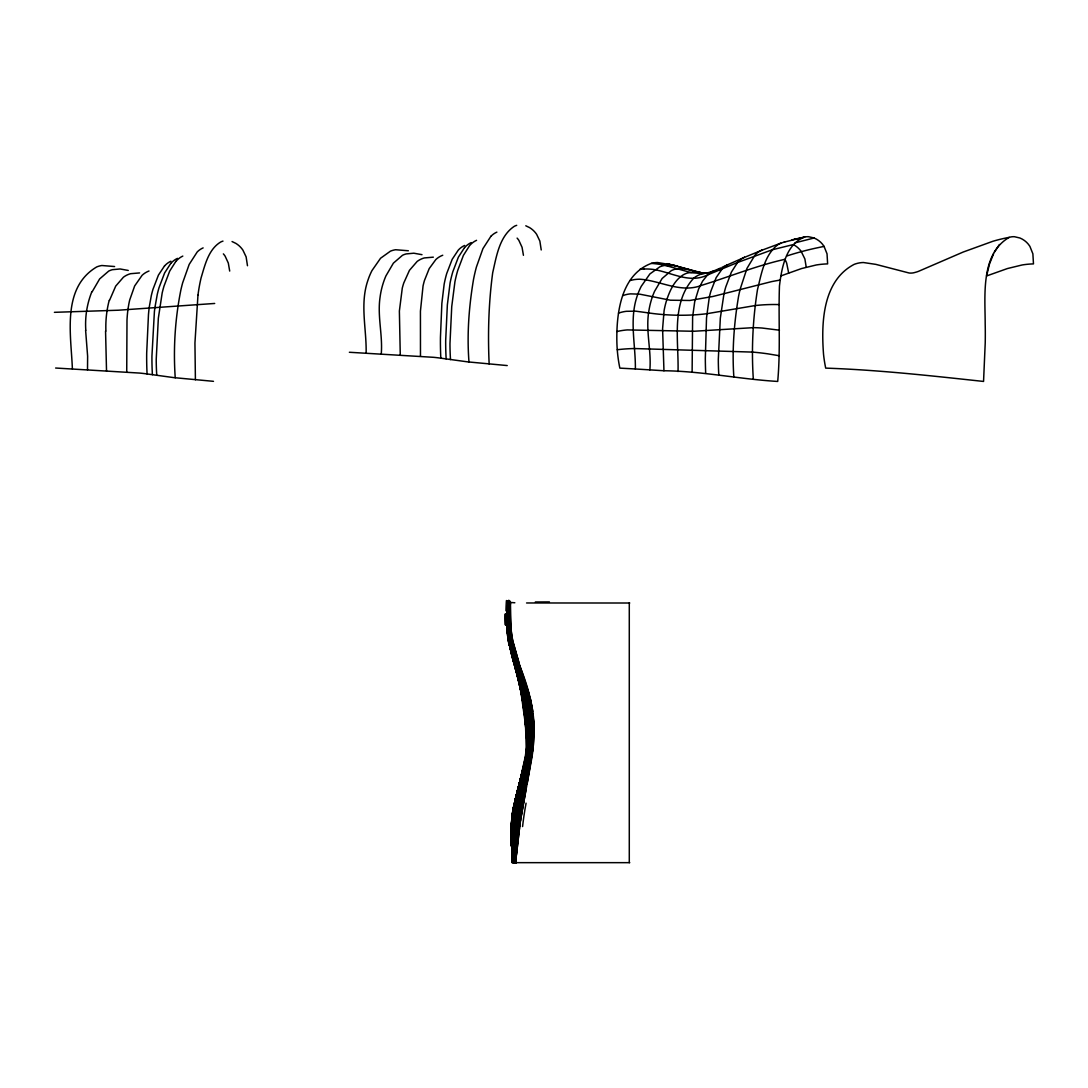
<?xml version="1.0" encoding="UTF-8"?>
<svg xmlns="http://www.w3.org/2000/svg" width="1088" height="1088" viewBox="0 0 1088 1088"><rect width="100%" height="100%" fill="white"/><g stroke="black" fill="none" stroke-linecap="round" stroke-linejoin="round"><path stroke-width="1.5" d="M629.286 862.662L629.286 603.01M507.892 602.208L507.416 630.632A131.335 131.104 81 0 0 508.858 641.906L509.211 643.878M509.429 602.97C506.682 594.456 507.851 620.174 507.511 620.5M508.11 632.509L508.11 600.902L507.226 614.339L507.715 630.686M509.374 601.922L509.388 600.658M515.807 861.302L515.794 862.662L513.903 848.749M515.93 837.366L515.794 862.662L513.318 840.194M509.538 645.633L507.049 622.934L507.96 601.134L507.457 630.714M507.198 617.372L507.756 632.794M515.807 859.942L517.398 823.63L523.478 788.868M509.062 603.391L509.184 602.235M507.171 617.535L507.647 605.037M512.122 843.594L512.026 862.662L629.748 862.662M514.447 849.714L515.889 862.662L517.276 824.527M509.198 630.918A161.881 161.677 84.5 0 1 508.762 610.327L509.157 600.508L508.613 614.054M509.442 612.857L509.646 600.998M663.952 370.75L635.378 368.982C635.664 344.012 628.714 318.145 637.922 293.937A65.239 65.239 0 0 1 641.254 286.307L649.89 273.945L659.845 266.832A22.97 22.97 0 0 1 665.054 265.377L674.587 265.622L700.536 272.544L693.804 271.986L687.439 273.02A20.672 20.672 0 0 0 682.679 275.196C674.274 280.772 669.909 290.51 666.781 299.744A82.96 82.96 0 0 0 664.088 310.746L662.592 328.794L663.952 370.75C702.168 371.13 739.636 379.195 777.702 381.439C780.626 349.656 778.314 317.778 779.457 285.981C781.633 268.219 785.767 244.242 804.671 237.021A14.511 14.511 0 0 1 808.629 236.722L814.055 238A21.134 21.134 0 0 1 824.051 246.378L827.03 253.817L827.628 263.894A85.095 85.095 0 0 0 816.286 264.969L801.57 268.546L780.722 275.971M514.434 832.796L516.011 862.662L514.678 852.23M515.481 837.393L516.025 862.662L514.42 840.031M507.511 617.236L508.286 601.936L508.178 603.949M72.379 368.954C71.169 335.022 61.309 287.994 96.696 266.941A22.658 22.658 0 0 1 101.878 265.513L114.594 266.533M366.126 353.178C366.67 328.889 359.679 303.933 367.948 280.214A65.933 65.933 0 0 1 371.96 270.599L380.555 258.25L390.442 251.165A22.658 22.658 0 0 1 395.624 249.737L408.34 250.77M508.259 608.668L508.45 602.358M508.722 603.31L508.749 602.358M508.014 614.244L508.518 603.677M510.34 603.894L510.993 628.51M672.942 265.078L657.506 262.521A27.39 27.39 0 0 0 651.318 263.391C621.18 274.625 616.461 312.61 616.842 340.666A158.318 158.318 0 0 0 617.263 349.751A143.398 143.398 0 0 0 619.847 368.125L635.378 368.982M508.327 607.417L508.572 600.535M519.547 827.75L515.549 862.662L516.61 838.494M508.79 602.779L508.858 600.467L508.762 602.031M516.147 857.494L515.549 862.662L515.277 828.05M510.381 602.439L510.326 613.863A149.464 149.301 88.6 0 0 512.992 642.437M510.462 604.248L510.53 602.466L508.014 601.718M507.906 608.573L508.286 600.726M516.161 847.117L515.535 862.662M507.103 614.502L507.226 611.442M508.463 602.058L508.531 600.562M509.674 602.344L510.204 631.258A125.338 125.338 0 0 0 511.714 641.893M516.27 844.655L517.888 823.507M87.502 369.906L87.625 356.198L85.598 330.235M381.249 354.13C382.854 335.158 377.25 316.268 380.052 297.323A79.914 79.914 0 0 1 385.9 275.944L393.38 263.16L402.438 255.326A20.114 20.114 0 0 1 406.11 253.926L413.834 253.205L421.994 254.674M516.365 847.185L515.93 862.662L515.834 858.622M649.862 369.879C651.522 350.159 645.402 330.494 648.883 310.842A79.9 79.9 0 0 1 652.338 296.929A75.262 75.262 0 0 1 654.554 291.339L662.116 278.501L671.282 270.667A20.21 20.21 0 0 1 674.968 269.266L681.374 268.518L689.819 269.797M516.229 849.619L516.95 838.617M516.528 844.737L517.126 836.25M512.829 824.35L512.992 822.011M508.014 606.193L508.164 604.112M508.599 603.459L508.708 602.113L508.259 609.09A162.52 162.275 84.4 0 0 508.518 631.421M517.738 834.088L515.454 862.662L514.053 853.781A148.118 147.968 -84.8 0 1 515.127 806.344M516.229 852.23L516.419 849.714M516.61 847.226L517.97 831.776M507.81 602.861L508.096 601.786M507.838 604.71L507.783 603.405M517.031 837.542L518.364 823.67M507.77 605.105L507.906 601.365M516.161 824.541L515.78 857.262L515.794 855.984M533.324 745.77C536.724 718.787 530.087 691.995 520.241 667.053M507.974 603.065L508.042 602.33M517.222 835.203L518.106 826.078M532.508 747.565L532.889 742.723A146.214 145.792 67.9 0 0 531.706 711.402M516.759 824.5L515.78 854.624M516.433 852.366L519.656 821.943M513.114 845.131L515.454 862.662L516.664 849.823M515.957 857.412L516.202 854.855M516.895 847.348L518.704 829.736M515.454 862.662L514.978 842.112M533.134 747.742L533.814 722.337L530.291 698.36M531.325 750.23L529.611 765.204M532.318 749.51L532.426 748.544M517.847 833.054L518.854 823.888M533.147 747.238L532.93 749.714M518.092 830.77L519.126 821.671M517.276 847.498L518.854 833.381M532.222 750.502L526.864 781.932M516.433 854.964L516.718 852.462M532.943 749.224L527.041 783.986M530.645 753.399L525.64 781.116M532.698 751.699L532.821 750.706M518.84 828.784L519.955 819.754M518.867 833.503L520.268 822.242M197.962 295.188L194.942 343.019L195.405 379.766M532.576 752.692L532.182 755.684M519.697 826.798L520.567 820.053M519.126 821.862L519.411 819.482M530.074 755.888L525.735 778.913M515.141 815.075L513.903 828.988L514.026 843.771M519.411 819.672L524.28 791.683M519.955 819.971L525.205 789.915M519.71 817.496L528.55 770.848M520.581 820.243L526.198 788.174M529.788 756.133L519.724 804.1M520.254 817.809L525.64 787.807M532.046 756.69L520.88 818.081M514.624 807.065L514.978 804.807M528.686 756.146L522.784 781.32M529.951 763.191L530.291 761.178M529.162 758.744L524.457 780.871M515.807 810.71L521.247 786.91M528.877 758.785L524.47 778.886M529.244 765.014L525.966 783.673M529.366 769.107L533.038 739.269L531.651 711.647M528.89 767.026L526.007 781.361M527.626 758.363L527.993 756.418A81.464 81.464 0 0 0 529.298 738.113M513.944 808.207A157.23 157.121 87.6 0 1 514.678 803.923L515.073 801.802M515.549 801.434L516.202 798.075M520.826 803.923L523.886 789.045M521.655 802.332L525.164 787.467M521.696 802.006L524.294 789.276M516.691 793.614L516.95 792.554L514.134 805.297A179.153 179.03 -88.3 0 0 511.809 844.873M520.322 803.774L523.002 790.976M519.792 803.706L523.532 786.651M515.318 806.371L518.337 793.478M516.718 805.814L518.106 799.381M519.126 804.114L523.559 784.502M513.522 808.017A147.193 147.125 86.4 0 1 514.338 803.692L517.344 791.03M514.542 803.162L518.446 787.073L516.27 796.43M514.434 803.134L514.23 804.195A159.174 159.066 -87 0 0 511.7 844.832M513.971 805.678L515.916 797.014M526.442 759.166L526.837 757.207A83.368 83.368 0 0 0 528.482 738.82M519.18 803.719L523.056 786.61M526.034 759.533L526.442 757.588A85.748 85.748 0 0 0 528.142 739.187M518.432 804.277L523.029 784.53M526.062 785.713L526.497 783.618M516.433 796.96L525.286 756.65A102.816 102.666 -84.3 0 0 526.211 747.823L525.545 725.315L519.751 683.182M517.698 804.467L528.999 756.092A88.237 88.237 0 0 0 529.978 737.8M518.5 803.814L522.498 786.651M525.572 788.188L530.93 756.69A147.397 147.152 -85.3 0 0 530.944 711.892M514.76 802.101L514.978 801.026M514.202 805.46L521.247 777.825M514.284 804.114L519.588 782.626M525.518 759.111L520.581 779.022M514.57 805.229L517.725 792.186M523.777 791.792L524.742 787.182M515.154 804.522L518.228 791.928M515.059 804.97L517.657 794.09M525.558 783.428L531.27 750.611A138.054 138.013 -88.3 0 0 531.529 747.714L531.842 742.002A137.265 136.843 -87.2 0 0 529.516 712.327M524.661 787.603L525.64 782.993M514.515 803.937L517.602 790.554M526.089 779.049C535.242 746.817 531.733 712.599 520.39 681.414M525.885 758.826L517.222 791.506M524.348 786.937L519.33 812.804L516.678 837.447A195.949 194.276 -82 0 1 520.241 804.345M525.191 783.197L525.735 780.654M526.782 762.321L527.218 760.335M524.266 787.358L525.273 782.748M514.746 801.965L516.011 796.62M525.273 780.98L530.155 755.235A118.606 118.551 -88.2 0 0 529.883 723.33L524.362 697.83M523.396 789.317L524.43 784.652M524.81 783.061L525.382 780.477M523.858 787.222L524.906 782.558M515.141 799.925L515.386 798.864M526.538 765.082L527.83 759.179A85.938 85.925 -83.6 0 0 529.679 739.065M526.089 765.326L527.816 757.452A83.028 83.028 -79 0 0 529.407 739.242M525.137 763.49L525.599 761.505M526.007 761.138L524.525 767.162M524.402 782.993L529.421 758.744A103.482 103.428 -85 0 0 530.019 729.79M524.266 765.898L526.034 758.023A89.202 89.202 0 0 0 527.775 739.622M518.35 798.306L518.609 797.246M515.63 797.803L515.889 796.742M523.954 782.952L529.543 756.092A100.463 100.45 88.3 0 0 530.101 732.387L526.143 710.41M523.45 785.046L524.076 782.394M525.817 766.36L526.32 764.334M518.867 796.171L519.126 795.097M516.147 795.668L516.419 794.607M518.432 795.342L515.998 806.072A150.239 150.008 -83.9 0 0 514.026 848.735M526.062 767.094L524.484 773.201M521.546 775.091L525.15 759.397A100.735 100.667 -82.5 0 0 527.014 741.118M523.559 782.422L524.09 780.314M522.893 785.142L529.285 756.078A93.296 93.296 0 0 0 530.114 735.978L526.51 714.041M519.398 794.036L519.67 792.962M524.933 766.85L527.231 756.881A81.872 81.872 0 0 0 528.782 738.521L525.504 715.047M524.647 765.49L522.104 774.017M518.718 794.267L518.99 793.193M519.942 791.901L520.227 790.84M519.438 783.224L525.205 759.07A100.599 100.545 -81.7 0 0 526.918 740.71L524.797 716.57M520.581 778.831L514.08 807.337A182.947 182.811 -89.2 0 0 512.176 825.71M516.555 795.355L516.827 794.294M522.444 784.625L517.766 803.978A180.934 180.322 -84.2 0 0 517.004 808.33M523.382 781.089L528.564 758.866A91.202 91.161 -88 0 0 530.033 736.984M525.3 768.4L523.614 774.615M519.275 792.132L519.547 791.058M520.499 789.766L522.213 783.414M517.113 793.22L518.799 786.27M518.622 792.418L521.587 781.796M521.533 785.849L521.818 784.774M517.235 791.438L525.626 758.513A94.044 94.03 -77.3 0 0 527.367 740.139L526.578 728.035M518.024 792.73L524.838 768.618M519.846 789.997L521.587 783.632M522.118 783.714L528.17 759.07A87.992 87.978 -86.5 0 0 529.897 738.874M517.412 790.799L526.252 758.554A86.999 86.999 -73.7 0 0 528.265 740.234M523.015 771.596L523.586 769.542M524.389 768.89L523.246 773.024M523.41 771.256L523.967 769.202M523.342 777.335L523.913 775.268M522.39 780.722L528.346 756.269A82.606 82.606 0 0 0 529.53 737.977M522.77 779.43L516.31 804.44A160.521 160.276 -86 0 0 515.481 808.792M518.106 790.826L520.377 781.728M518.609 790.582L527.435 757.67A82.797 82.797 -76.7 0 0 529.149 739.446M520.608 785.21L515.644 804.698A154.102 154.006 -90 0 0 514.828 809.064M521.846 775.73L522.444 773.65M522.43 778.818L523.029 776.71M522.648 775.118L522.825 773.323M521.22 783.061L527.612 756.622A81.246 81.246 0 0 0 529.054 738.29L527.19 723.126M521.002 778.668L522.199 774.534M519.411 784.149L520.023 782.027M518.894 786.842L526.646 758.268A84.85 84.837 0 0 0 528.605 739.976M520.989 779.62L521.614 777.512M522.036 777.213L514.665 804.78A140.828 140.692 -84.9 0 0 513.114 852.774L513.468 855.195M520.554 782.326L527.041 757.942A83.382 83.382 0 0 0 528.89 739.677M109.494 300.438L115.709 286.103L123.434 277.195A21.447 21.447 0 0 1 130.574 273.7L139.59 272.925M92.194 291.72L99.634 278.936L108.691 271.102A20.114 20.114 0 0 1 112.363 269.688L120.088 268.967L128.248 270.45M993.548 253.79L989.495 263.976L986.571 275.971L1007.434 268.546L1022.135 264.969A85.095 85.095 0 0 1 1033.478 263.894L1032.879 253.817L1029.901 246.378A21.134 21.134 0 0 0 1019.905 238L1014.478 236.722A14.511 14.511 0 0 0 1010.521 237.021L1009.229 237.361A160.997 160.997 0 0 0 992.99 241.237L963.234 252.022L918.585 271.306A50.347 50.347 0 0 1 916.599 272L913.77 272.775A15.232 15.232 0 0 1 909.119 273.006L875.826 264.37L863.355 262.521A27.39 27.39 0 0 0 854.189 264.357C822.528 280.881 821.141 322.946 823.534 354.294A142.256 142.256 0 0 0 825.697 368.125C878.574 369.906 931.015 375.782 983.552 381.439L985.225 342.951A445.454 445.454 0 0 0 985.184 323.789C985.157 295.392 980.438 254.021 1009.229 237.361M994.459 252.008L999.437 244.501M175.821 261.433L169.674 271.143L164.002 286.117A131.471 131.471 0 0 0 162.18 292.971L158.345 318.199L156.223 359.394A251.926 251.926 0 0 0 156.754 375.319M793.587 244.501L772.371 249.737L737.542 262.507L731.394 272.109L725.778 286.933A126.874 126.874 0 0 0 723.982 293.706L720.324 318.158L718.311 359.312A263.704 263.704 0 0 0 718.814 375.102M170.762 263.405L164.642 272.911L159.066 287.558A122.21 122.21 0 0 0 157.298 294.25L154.89 307.659A180.01 180.01 0 0 0 154.401 311.712L151.939 356.116A281.751 281.751 0 0 0 152.402 374.68M464.508 247.642L458.388 257.135L452.812 271.782A123.651 123.651 0 0 0 450.092 282.894L447.358 304.871L445.686 340.34A281.751 281.751 0 0 0 446.148 358.904M164.506 265.934L158.426 275.114L152.986 289.286A110.949 110.949 0 0 0 151.286 295.759L149.246 307.238A168.45 168.45 0 0 0 148.458 314.799L146.69 353.002A335.254 335.254 0 0 0 147.07 373.932M490.946 236.218L482.936 248.622L476.408 267.036A170.925 170.925 0 0 0 473.538 279.344C468.955 306.571 466.82 334.438 468.982 362.005M737.542 262.507L707.526 274.965L702.59 281.139L698.578 289.095L694.702 301.743L692.621 316.907L692.118 372.286M727.695 264.738L721.983 267.376M720.732 267.947L714.19 270.762A20.4 20.4 0 0 0 707.54 274.978M744.274 257.448L728.008 264.588A19.462 19.462 0 0 0 722.228 268.804L716.203 277.549L710.913 291.094A99.824 99.824 0 0 0 709.294 297.296L706.52 317.859L705.323 358.374A396.44 396.44 0 0 0 705.69 373.361M744.491 257.353L761.6 250.335M761.899 250.213L780.776 243.209M713.864 270.885L708.111 272.734A37.726 37.726 0 0 1 702.998 273.564L691.519 272.748L665.054 265.363A94.588 94.588 0 0 0 651.318 263.391M707.526 274.965C689.302 284.009 671.092 272.068 653.058 269.416A56.209 56.209 0 0 0 643.892 269.022M622.73 295.637L624.716 294.984A31.185 31.185 0 0 1 630.496 293.869L639.744 294.168L670.371 300.206L689.846 300.478L712.885 296.48L771.555 281.629A262.099 262.099 0 0 1 780.082 280.092M784.094 242.148L804.671 237.021M753.331 379.29C751.332 349.438 752.801 319.274 757.466 289.721C761.382 273.931 764.334 254.742 778.26 244.406A14.742 14.742 0 0 1 781.075 243.114L784.802 241.93M795.056 242.842L814.055 238M791.969 239.89L794.335 239.278M794.458 239.265L803.379 237.361M630.074 280.486L634.114 279.643A38.175 38.175 0 0 1 639.866 279.208C660.566 280.582 680.884 293.61 701.828 285.26C729.694 276.706 756.799 265.54 785.305 259.23M708.002 272.748L707.2 272.911A11.424 11.424 0 0 1 705.35 273.088L705.174 273.088A14.729 14.729 0 0 1 704.521 273.074L701.134 272.666A87.666 87.666 0 0 1 694.552 271.184L676.002 265.907M824.051 246.378L815.646 248.173A309.59 309.59 0 0 0 786.61 256.034M639.866 269.321L643.892 269.022M54.4 312.324L118.388 310.216L214.69 303.457M629.748 603.01L526.565 602.97M778.926 304.572L775.567 304.518A167.77 167.77 0 0 0 755.154 305.565L706.833 313.711A191.447 191.447 0 0 1 692.784 314.949A220.238 220.238 0 0 1 678.354 315.234A234.097 234.097 0 0 1 663.49 314.582A211.426 211.426 0 0 1 648.584 312.922L635.746 311.168L626.348 311.304A38.107 38.107 0 0 0 618.514 313.126M514.828 602.766L510.571 602.466M349.37 352.267L433.568 357.313A195.922 195.922 0 0 1 438.478 357.857L467.799 361.882L507.226 365.568M55.624 368.03L139.822 373.089A195.922 195.922 0 0 1 144.731 373.633L174.053 377.645L213.479 381.33M433.337 257.162L424.32 257.938A21.447 21.447 0 0 0 417.18 261.419L409.455 270.327L403.784 282.948A77.683 77.683 0 0 0 402.274 288.157L399.378 311.059L400.275 355.286M779.443 330.194L762.09 328.032A150.783 150.783 0 0 0 753.386 327.651L693.763 331.269L627.259 329.909A73.522 73.522 0 0 0 616.91 331.514M778.994 355.694L767.965 353.858A251.818 251.818 0 0 0 752.406 352.09L634.549 348.541A165.036 165.036 0 0 0 617.263 349.738M666.944 263.677L667.991 263.908M668.209 263.962L669.582 264.262M669.732 264.302L671.282 264.67M671.486 264.738L676.042 265.88M672.996 265.118L677.498 266.274M525.79 225.787L529.611 227.623A22.93 22.93 0 0 1 536.629 234.314L539.866 241.087L541.226 249.954M232.057 241.55L235.865 243.386A22.93 22.93 0 0 1 242.882 250.09L246.119 256.863L247.479 265.73M509.551 600.862L510.014 603.282M521.424 670.494L529.162 694.117M520.744 672.547L522.485 677.647M521.111 669.582L519.656 665.312M520.159 670.834L523.886 681.795M519.574 669.12L520.458 671.69M523.056 679.334L524.443 683.454M519.003 667.393L519.874 669.99M519.629 672.901L523.831 685.562M520.2 674.614L521.342 678.001M519.942 666.128L513.346 643.348M518.418 665.666L519.302 668.277M519.058 671.187L519.928 673.785M521.614 678.858L523.287 683.89M524.198 682.693L530.182 703.596A125.637 124.794 72.1 0 1 530.686 706.18L531.638 711.416M518.5 669.474L519.357 672.085M519.37 664.401L513.223 642.396M517.861 663.925L518.731 666.55M517.929 667.76L518.799 670.385M524.742 684.379L528.782 697.83M517.371 666.019L518.242 668.671M518.704 673.254L520.363 678.368M520.907 680.068L518.146 671.541M517.29 662.17L518.16 664.822M520.649 679.293L521.465 681.768M523.573 684.76C531.638 707.567 534.602 732.224 531.026 756.214A211.385 206.339 -83.3 0 1 530.346 761.192M516.814 664.292L517.684 666.958M517.589 669.827L518.459 672.506M521.193 680.979L522.811 686.011M517.045 668.1L517.902 670.806M521.737 682.652L522.281 684.338M517.602 663.082L511.836 641.866M524.117 686.433L527.598 698.224M516.256 662.551L517.126 665.23M517.358 669.093L515.943 664.646M522.539 685.154L523.342 687.684M516.814 667.379L510.163 642.804M519.561 678.735L517.942 673.594M517.045 661.341L512.122 642.981M516.582 663.503L511.306 644.327M523.07 686.841C529.366 705.976 533.188 726.186 531.638 746.409A137.034 135.918 -84.4 0 1 531.352 750.244M517.738 672.914L515.848 666.672L516.678 669.487M516.882 670.154L527.721 707.567M516.038 661.762L511.197 643.566A124.141 123.91 85.4 0 1 509.334 630.904M523.6 688.527L526.538 698.646M515.739 663.925L510.449 644.069A121.829 121.625 84.6 0 1 508.613 631.407M516.147 667.774L510 645.17M515.617 666.046L509.905 644.558M516.882 672.18L519.452 680.789M515.848 668.726L517.725 675.009M519.248 680.122L520.472 684.216M515.331 666.998L516.691 671.582M520.268 683.536L525.926 703.773M514.828 665.258L515.685 668.141M520.771 685.222L524.158 697.041M515.168 666.414L509.646 645.483M514.665 664.686L510.802 650.638M519.493 682.829L514.692 665.516M515.916 670.208L513.482 661.558M518.84 680.53L523.532 697.53M513.971 663.299L514.461 665.026M519.969 684.542L520.458 686.27M513.006 659.831L513.604 662.007M520.758 687.358L522.621 694.158M513.114 660.266L510.68 650.991M513.155 660.416L509.13 643.756M522.811 694.824L523.981 699.217M512.598 658.362L515.494 669.161M514.937 667.039L516.895 674.397M517.249 675.702L518.745 681.36M512.679 658.662L509.959 646.911M516.786 673.975L517.82 677.892M519.071 682.611L520.118 686.569M518.622 680.884L519.207 683.101M523.722 698.238L524.416 700.903M520.431 687.752L522.634 696.279M512.217 656.907L509.837 647.265M519.982 686.038L520.567 688.296M512.897 658.539L513.794 662.034M521.016 690.023L521.465 691.737M524.171 699.938L529.489 724.404M512.434 656.785L515.644 669.283M521.764 692.879L522.199 694.579M513.862 662.252L514.311 664.006M522.362 695.178L523.07 697.966M524.606 701.624L529.598 725.315A110.854 110.813 -87.5 0 1 529.829 756.133M522.798 696.891L523.505 699.652M511.986 655.017L512.489 656.962M523.233 698.591L523.926 701.338M523.668 700.291L525.994 709.716M515.576 669.011L516.079 671.038M513.822 660.443L513.386 658.689L514.066 661.368M524.348 703.025L524.77 704.698M512.04 655.18L510.68 649.577M516.011 670.752L516.528 672.792M512.502 655.153L512.067 653.358L512.951 656.921M516.882 674.247L517.398 676.314M516.446 672.506L516.963 674.546M524.974 705.541L525.586 708.057M517.738 677.729L522.322 697.394M517.317 675.988L517.82 678.069M514.257 662.184L515.114 665.693L514.923 664.904M519.438 684.665L520.812 690.282M518.595 681.21L519.534 685.059M526.347 705.446L526.755 707.132A207.971 207.672 69.1 0 1 528.251 713.864M514.502 663.136L514.719 664.02M522.063 695.463L524.606 705.962M520.703 689.846L522.362 696.687M524.742 706.52L525.205 708.465M523.314 700.59L525.014 707.635M525.341 709.036L525.599 710.124M525.137 708.193L525.409 709.294M525.749 708.737L529.788 729.817M515.345 666.686L515.943 669.202M525.545 709.866L525.803 710.954M515.562 667.57L517.167 674.451M525.735 710.709L525.994 711.783M524.742 707.962L525.137 709.607M525.939 711.538L526.565 714.258M524.661 707.594L523.967 704.63M525.246 710.097L525.518 711.266M524.552 707.132L525.327 710.437M526.13 712.368L526.823 717.006M516.188 670.222L516.392 671.106M524.266 705.908L523.586 702.943M525.64 711.77L525.898 712.898M525.436 710.926L525.708 712.082M511.156 651.549L509.565 644.994M515.032 663.109L515.236 664.006M511.224 649.645L511.646 651.508M516.596 671.99L517.602 676.41M523.287 701.678L523.872 704.222M525.83 712.599L526.089 713.728M511.21 649.699L511.632 651.535M523.396 702.114L521.818 693.029M524.946 709.866L525.327 711.511M526.021 713.429L529.924 737.8M517.956 677.96L519.194 683.468M517.562 676.206L518.405 679.946M522.226 697.014L523.097 700.822M524.661 708.601L524.022 705.718M525.694 713.157L524.198 706.547M520.758 690.472L521.546 693.94M525.79 713.592L529.883 736.998M525.613 712.762L525.885 713.973M510 647.782L510.408 649.672M526.755 715.074L530.006 735.134M523.831 704.874L524.103 706.085M525.98 714.422L527.054 719.386M523.654 704.045L523.913 705.242M524.851 710.138L525.096 711.266M525.463 712.926L525.749 714.231M525.028 710.954L525.572 713.415M521.982 693.994L523.722 704.398M524.729 709.607L523.954 705.99M524.919 710.437L524.13 706.819M525.64 713.755L525.926 715.061M523.546 703.555L518.922 679.524M525.817 714.585L528.115 726.131M516.814 671.133L524.321 709.634M526.102 715.877L528.836 729.354M517.004 672.03L517.194 672.914M522.811 700.142L522.267 697.558M525.803 715.251L524.103 707.01M525.286 712.79L525.463 713.606M523.79 705.16L524.77 710.722M525.694 714.721L529.23 738.113M524.824 710.573L525.001 711.416M510.394 645.796L510.802 647.809M510.299 647.809L509.483 643.81A132.94 132.722 84.4 0 1 507.566 628.279M526.959 718.882L529.747 738.874M517.942 676.478L518.677 680.027M521.546 694.103L522.09 696.701M523.614 704.317L524.606 709.893M525.98 716.067L526.973 720.95M524.77 710.328L524.43 708.669M509.932 647.55L509.429 645.347A122.862 122.699 84.5 0 1 507.62 632.658A166.26 165.675 87.1 0 1 507.974 604.846M521.37 693.233L520.649 689.738M524.566 710.056L522.974 701.148M519.044 681.809L519.398 683.577M525.218 712.98L525.545 714.612M524.892 711.334L529.693 737.868A84.85 84.85 0 0 1 529.829 741.377M524.729 710.505L524.933 711.566M525.871 716.244L527.286 722.582M527.122 720.759L529.53 739.065M525.15 713.17L525.776 716.448M523.627 704.684L520.785 688.473M518.024 674.805L518.473 677.171M524.838 711.525L525.518 715.809M524.117 707.377L520.649 688.894M523.654 705.364L519.996 683.74M524.878 711.729L524.688 710.695L524.81 711.919M524.525 709.866L524.715 710.886M519.03 680.095L519.683 683.658M526.089 718.08L527.245 724.608M526.823 721.14L529.026 739.446M524.402 709.213L521.016 688.568M524.77 711.674L524.96 712.762M524.919 712.504L525.259 714.435M525.409 715.265L528.401 738.82M509.157 641.852L509.51 643.892M525.667 716.625L528.741 739.677M513.862 857.657L514.787 862.662L512.271 845.471A137.904 137.904 0 0 1 514.461 805.202M523.464 703.841L521.832 693.858M523.913 706.67L524.661 711.09M513.971 862.662L511.727 845.757A147.71 147.71 0 0 1 513.794 805.637M524.511 710.246L523.777 705.826M525.096 714.299L525.246 715.129M524.878 712.994L524.402 710.138M524.824 712.64L528.074 739.187M524.729 712.164L523.505 704.018L524.144 709.362M525.518 716.774L528.102 740.234M509.279 639.662L509.633 641.757M523.355 703.161L523.518 704.126M524.81 713.565L525.082 715.238M523.246 702.413L521.234 688.69M524.498 711.593L524.77 713.279M525.164 715.809L526.864 727.586M524.674 712.722L525.218 716.067M513.849 855.114L515.141 862.662L512.91 847.851A140.257 140.08 -84.2 0 1 515.25 804.549M524.362 710.75L524.538 711.892M525.341 716.91L527.734 740.52M523.505 704.126L523.641 704.983M524.226 709.893L524.416 711.049M524.28 710.206L523.845 707.336M520.227 683.332L520.581 685.698L520.241 683.21M521.655 692.702L521.111 689.207L521.546 692.743M513.509 862.662L511.564 844.846L513.033 862.662L511.632 845.92L512.951 858.99A174.733 174.434 85.9 0 0 513.468 862.662M524.878 715.319L527.707 739.622M520.295 683.822L520.662 686.202M524.362 711.919L527.326 740.806M524.375 711.933L523.614 706.765M528.129 727.491L529.285 739.242M527.054 724.853L528.442 739.99M522.879 699.856L523.382 703.283M523.763 706.819L522.172 694.742M523.396 703.65L523.151 701.923M524.389 713.66L523.709 708.846M524.443 714.014L524.674 715.727M523.94 710.573L524.076 711.43M524.321 713.157L524.511 714.517M521.315 689.343L521.655 691.723M523.518 705.119L522.077 694.09L523.287 703.406M523.491 705.908L523.627 706.833M523.532 707.649L523.654 708.519M523.777 709.376L523.41 706.792M524.634 715.36L526.891 741.118M523.464 707.118L522.213 694.919M523.301 705.922L522.866 702.753M523.219 705.378L523.342 706.248M523.056 704.181L523.178 705.051M522.947 703.31L521.465 692.145M522.417 696.483L523.151 703.392M522.403 699.23L522.634 700.998M521.383 688.826L521.696 691.193M523.015 702.426L521.941 694.076M522.24 696.429L522.689 699.924M513.495 852.652L512.666 845.308M521.37 689.452L521.669 691.832M521.465 689.194L521.764 691.587M528.85 731.15L529.462 737.977M508.667 630.346L508.49 628.497M511.958 845.621L514.393 862.662L513.917 860.159A145.384 145.262 -85.5 0 1 514.434 803.91M508.626 632.142L508.123 624.961M523.437 255.299L522.063 247.316L518.881 240.394A21.175 21.175 0 0 0 517.113 238.109M229.704 271.075L228.317 263.078L225.134 256.17A21.175 21.175 0 0 0 223.366 253.885M788.691 273.102L786.678 263.174A24.616 24.616 0 0 0 785.114 259.746M514.338 848.477L514.447 849.837M175.236 377.781C173.196 348.514 175.1 318.838 180.853 290.061A168.055 168.055 0 0 1 182.662 282.798L189.19 264.398L197.2 251.981A18.088 18.088 0 0 1 203.13 247.901M733.87 377.223C731.938 350.295 734.087 323.122 738.534 296.534A166.178 166.178 0 0 1 740.112 289.34L746.939 268.45L754.963 255.15A18.999 18.999 0 0 1 761.872 250.131M514.352 848.613L514.162 846.015M806.222 267.172L804.889 258.971L801.108 251.274A22.562 22.562 0 0 0 793.465 244.637M514.257 847.389L514.08 844.805M489.151 363.99C487.764 333.567 488.634 302.886 492.701 272.694C496.441 256.482 499.351 236.218 514.311 226.304A14.253 14.253 0 0 1 516.718 225.338M508.79 624.607L509.334 631.72A122.482 122.482 0 0 0 511.224 644.341M507.362 625.75L507.511 628.279M514.012 843.594L514.094 844.968M420.471 356.347L420.43 311.195L423.042 286.008A79.723 79.723 0 0 1 424.442 280.527L429.202 268.614L435.853 259.529A20.522 20.522 0 0 1 442.748 255.245M126.725 372.123L126.997 320.035A142.732 142.732 0 0 1 128.003 308.978L128.819 304.137A84.143 84.143 0 0 1 129.717 299.948L134.654 285.954L142.106 275.305A20.522 20.522 0 0 1 149.002 271.007M678.028 371.552C678.83 340.694 670.752 303.375 693.586 278.297A22.522 22.522 0 0 1 706.234 273.061M511.782 845.947L512.53 862.662L512.38 860.227A329.324 329.215 87.4 0 1 511.768 843.69M507.484 617.168L507.525 620.051M510.014 603.051L510 602.344M509.864 602.385L509.66 603.446M106.529 371.049L105.563 331.051M170.802 263.446A19.57 19.57 0 0 1 177.466 258.373M164.533 265.962A19.353 19.353 0 0 1 170.898 261.229M105.903 331.038A106.257 106.257 0 0 1 109.194 300.37M85.802 330.222A87.407 87.407 0 0 1 91.895 291.611M197.975 295.188A165.335 165.335 0 0 1 201.117 277.766C204.979 265.064 208.406 249.492 220.578 242.08A14.253 14.253 0 0 1 222.972 241.114M175.875 261.474A19.761 19.761 0 0 1 182.811 256.088M490.987 236.246A18.088 18.088 0 0 1 496.876 232.138M464.549 247.67A19.57 19.57 0 0 1 471.213 242.597M450.5 359.557A251.926 251.926 0 0 1 449.97 343.631L451.738 306.558L454.934 281.724A133.348 133.348 0 0 1 457.749 270.354L463.406 255.381L469.567 245.657A19.761 19.761 0 0 1 476.558 240.326M440.817 358.156A335.254 335.254 0 0 1 440.45 337.226L441.864 303.416L444.149 284.267A112.091 112.091 0 0 1 446.719 273.51L452.173 259.338L458.238 250.172A19.353 19.353 0 0 1 464.644 245.466M737.582 262.548A19.638 19.638 0 0 1 744.45 257.285M716.978 269.906A22.957 22.957 0 0 1 720.827 269.402M515.739 815.157A153.734 151.776 -82.8 0 1 516.406 810.805M529.679 741.377A84.687 84.429 -81.9 0 1 528.496 756.119M505.961 610.776A193.31 184.742 85.2 0 1 506.423 600.535M513.658 808.139A150.62 150.566 83.1 0 1 514.434 803.842M511.809 845.634A140.842 140.842 0 0 1 514.039 805.433M512.475 845.322A137.863 137.863 0 0 1 514.937 804.943M512.938 845.145A138.72 138.72 0 0 1 514.624 809.023M513.074 840.208A142.297 142.297 0 0 1 515.263 808.751M511.319 845.961A257.203 257.203 0 0 1 511.754 823.358M512.421 823.398A185.762 185.368 -88.7 0 1 514.066 808.221M514.053 832.796A157.719 157.42 -81.7 0 1 516.596 808.262M508.314 635.297A138.788 138.285 80.6 0 1 507.579 628.089M515.603 828.077A175.25 173.672 -83.3 0 1 518.881 803.896M516.378 824.554A193.922 192.127 -83 0 1 519.425 803.774M508.586 641.893A125.528 125.297 81.3 0 1 507.198 630.741M517.058 824.527A213.629 210.596 -82.6 0 1 520.105 803.774M508.83 643.81A122.264 122.182 81.6 0 1 507.117 630.659M518.541 824.663A236.599 230.778 -82.5 0 1 521.587 804.032M509.47 645.524A120.442 120.428 83.7 0 1 507.579 632.822M518.99 823.63A264.493 256.401 -82.1 0 1 521.927 804.141M528.754 712.694A131.512 131.417 -86.7 0 1 530.781 753.413M527.816 707.54A176.868 175.998 74.1 0 1 528.904 712.667M509.837 645.198A119.884 119.884 84.8 0 1 507.946 632.522M520.037 823.874A295.99 283.438 -82 0 1 523.355 802.332M527.707 698.333A168.994 168.395 72.1 0 1 530.862 712.069M509.973 642.845A120.442 120.374 83.9 0 1 508.436 632.169M505.512 625.056A157.855 155.938 83.9 0 1 505.43 614.162M528.537 697.966A149.328 148.24 73.4 0 1 531.57 711.783M505.335 624.757A160.385 158.195 84.7 0 1 505.186 613.986M529.87 697.544A133.103 132.314 71.3 0 1 532.766 711.484M528.958 694.171A146.2 143.643 74.8 0 1 530.074 698.414M513.278 643.362A130.342 130.288 69.3 0 1 510.925 628.51M511.795 843.69A251.641 251.573 87.8 0 1 511.931 830.13M527.476 740.806A94.52 94.479 -80.3 0 1 525.586 759.125M527.884 740.534A90.127 90.1 -77.2 0 1 525.939 758.839M514.08 862.634A153.816 153.694 -86.2 0 1 514.121 804.086M508.803 630.85A152.198 151.681 83 0 1 508.558 628.415M514.162 842.574A153.666 153.313 -83.3 0 1 516.963 805.868M509.687 641.893A140.094 139.822 83.6 0 1 507.96 628.388M514.869 840.018A163.798 163.118 -82.6 0 1 518.187 804.562M530.169 735.134A96.084 96.03 -88.1 0 1 528.918 758.798M515.671 839.895A178.282 177.222 -82.3 0 1 519.18 804.426M529.815 724.35A113.03 113.016 -65.5 0 1 529.72 758.798M517.643 837.42A219.028 216.417 -81.8 0 1 521.424 804.426M507.661 632.318A168.191 167.81 85.5 0 1 507.987 604.724M509.578 644.98A120.958 120.782 84.2 0 1 507.756 632.318M528.346 713.837A125.814 125.718 65.7 0 1 530.536 755.942M507.987 631.897A167.076 166.75 85 0 1 508.123 606.193M509.918 644.558A120.714 120.523 84.2 0 1 508.096 631.883M522.58 826.567A305.946 295.746 -81.3 0 1 526.075 803.175M511.836 643.035A147.642 147.506 85.6 0 1 509.402 612.857M549.413 601.922A102.87 1.945 -1.2 0 1 535.35 601.977M516.052 862.662L515.848 859.969L516.052 862.662M513.223 808.071A183.6 183.6 0 0 0 511.442 845.934A160.97 160.97 0 0 1 513.237 807.976"/></g></svg>
